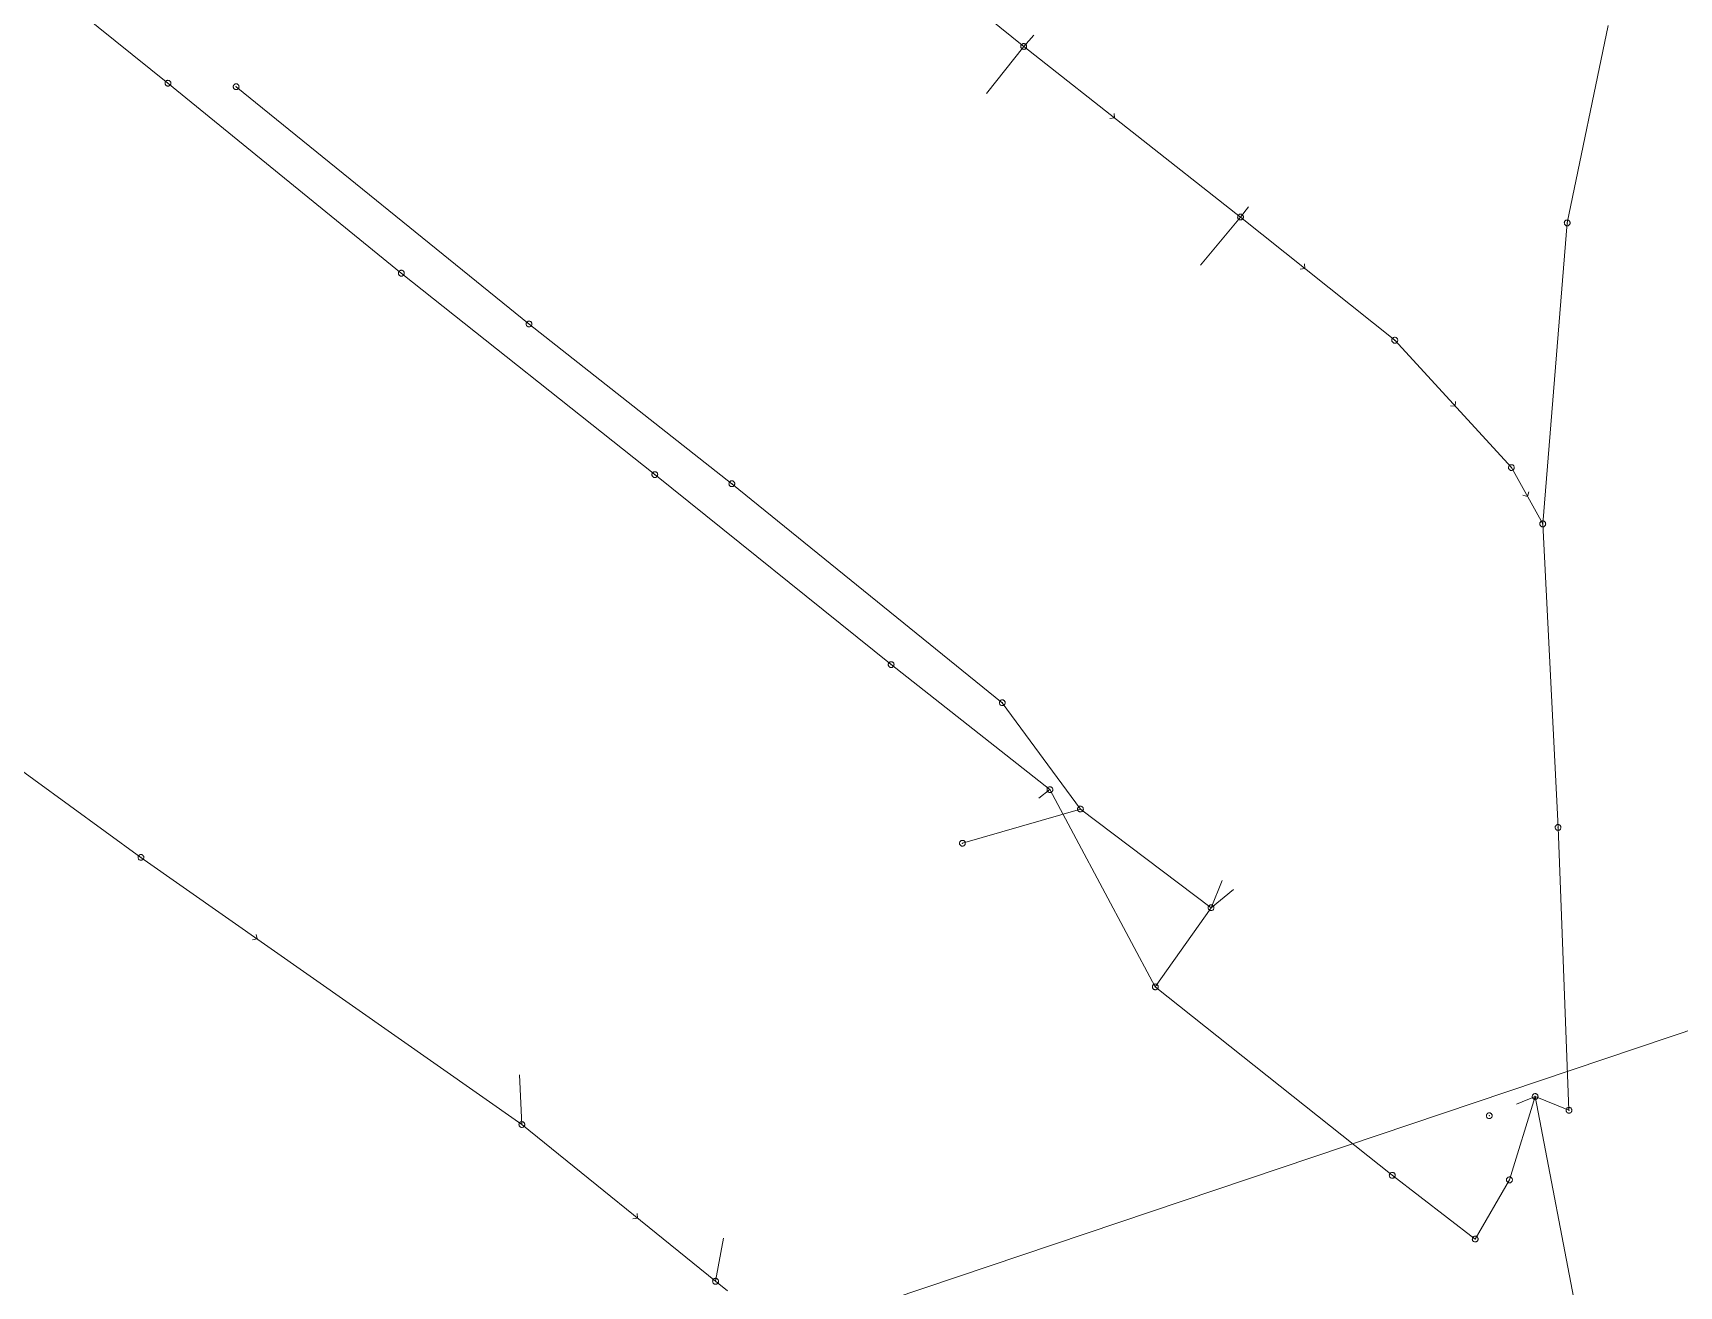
# Model space of a CAD drawing. Header units: metres. Extents: x 25504150 to 25508618, y 6694193 to 6702753.
# Drawn here: x 25504479 to 25504740.4, y 6695799.1 to 6695998.1 of the extents above; entities that cross this region are included whole.
import ezdxf

# ---------------------------------------------------------------- set-up
doc = ezdxf.new("R2010")
doc.units = ezdxf.units.M
for name, pattern in [('Sewer_node', [0]), ('Viemariputket', [0]), ('Viemarivarusteet', [0])]:
    doc.linetypes.add(name, pattern=pattern)
for name, color, linetype, lineweight in [('Sewer_node', 7, 'Sewer_node', 0), ('Viemariputket', 7, 'Viemariputket', 0), ('Viemarivarusteet', 7, 'Viemarivarusteet', 0)]:
    doc.layers.add(name, color=color, linetype=linetype, lineweight=lineweight)

msp = doc.modelspace()

# ---------------------------------------------------------------- linework, layer by layer
at = {"layer": 'Sewer_node', "color": 46, "linetype": 'Continuous', "true_color": 0x7f5f00, "flags": 128}
for points, elevation in [([(25504636.77, 6695995.92), (25504636.76, 6695995.99), (25504636.75, 6695996.06), (25504636.72, 6695996.13), (25504636.68, 6695996.19), (25504636.64, 6695996.25), (25504636.58, 6695996.29), (25504636.52, 6695996.33), (25504636.45, 6695996.36), (25504636.38, 6695996.37), (25504636.31, 6695996.38), (25504636.24, 6695996.37), (25504636.17, 6695996.36), (25504636.1, 6695996.33), (25504636.04, 6695996.29), (25504635.98, 6695996.25), (25504635.94, 6695996.19), (25504635.9, 6695996.13), (25504635.87, 6695996.06), (25504635.86, 6695995.99), (25504635.85, 6695995.92), (25504635.86, 6695995.85), (25504635.87, 6695995.78), (25504635.9, 6695995.71), (25504635.94, 6695995.65), (25504635.98, 6695995.59), (25504636.04, 6695995.55), (25504636.1, 6695995.51), (25504636.17, 6695995.48), (25504636.24, 6695995.47), (25504636.31, 6695995.46), (25504636.38, 6695995.47), (25504636.45, 6695995.48), (25504636.52, 6695995.51), (25504636.58, 6695995.55), (25504636.64, 6695995.59), (25504636.68, 6695995.65), (25504636.72, 6695995.71), (25504636.75, 6695995.78), (25504636.76, 6695995.85)], 41.86), ([(25504500.87, 6695990.09), (25504500.86, 6695990.16), (25504500.85, 6695990.23), (25504500.82, 6695990.3), (25504500.78, 6695990.36), (25504500.74, 6695990.42), (25504500.68, 6695990.46), (25504500.62, 6695990.5), (25504500.55, 6695990.53), (25504500.48, 6695990.54), (25504500.41, 6695990.55), (25504500.34, 6695990.54), (25504500.27, 6695990.53), (25504500.2, 6695990.5), (25504500.14, 6695990.46), (25504500.08, 6695990.42), (25504500.04, 6695990.36), (25504500, 6695990.3), (25504499.97, 6695990.23), (25504499.96, 6695990.16), (25504499.95, 6695990.09), (25504499.96, 6695990.02), (25504499.97, 6695989.95), (25504500, 6695989.88), (25504500.04, 6695989.82), (25504500.08, 6695989.76), (25504500.14, 6695989.72), (25504500.2, 6695989.68), (25504500.27, 6695989.65), (25504500.34, 6695989.64), (25504500.41, 6695989.63), (25504500.48, 6695989.64), (25504500.55, 6695989.65), (25504500.62, 6695989.68), (25504500.68, 6695989.72), (25504500.74, 6695989.76), (25504500.78, 6695989.82), (25504500.82, 6695989.88), (25504500.85, 6695989.95), (25504500.86, 6695990.02)], 44.68), ([(25504671.19, 6695968.84), (25504671.18, 6695968.91), (25504671.17, 6695968.98), (25504671.14, 6695969.05), (25504671.1, 6695969.11), (25504671.06, 6695969.17), (25504671, 6695969.21), (25504670.94, 6695969.25), (25504670.87, 6695969.28), (25504670.8, 6695969.29), (25504670.73, 6695969.3), (25504670.66, 6695969.29), (25504670.59, 6695969.28), (25504670.52, 6695969.25), (25504670.46, 6695969.21), (25504670.4, 6695969.17), (25504670.36, 6695969.11), (25504670.32, 6695969.05), (25504670.29, 6695968.98), (25504670.28, 6695968.91), (25504670.27, 6695968.84), (25504670.28, 6695968.77), (25504670.29, 6695968.7), (25504670.32, 6695968.63), (25504670.36, 6695968.57), (25504670.4, 6695968.51), (25504670.46, 6695968.47), (25504670.52, 6695968.43), (25504670.59, 6695968.4), (25504670.66, 6695968.39), (25504670.73, 6695968.38), (25504670.8, 6695968.39), (25504670.87, 6695968.4), (25504670.94, 6695968.43), (25504671, 6695968.47), (25504671.06, 6695968.51), (25504671.1, 6695968.57), (25504671.14, 6695968.63), (25504671.17, 6695968.7), (25504671.18, 6695968.77)], 41.03), ([(25504723.06, 6695967.91), (25504723.05, 6695967.98), (25504723.04, 6695968.05), (25504723.01, 6695968.12), (25504722.97, 6695968.18), (25504722.93, 6695968.24), (25504722.87, 6695968.28), (25504722.81, 6695968.32), (25504722.74, 6695968.35), (25504722.67, 6695968.36), (25504722.6, 6695968.37), (25504722.53, 6695968.36), (25504722.46, 6695968.35), (25504722.39, 6695968.32), (25504722.33, 6695968.28), (25504722.27, 6695968.24), (25504722.23, 6695968.18), (25504722.19, 6695968.12), (25504722.16, 6695968.05), (25504722.15, 6695967.98), (25504722.14, 6695967.91), (25504722.15, 6695967.84), (25504722.16, 6695967.77), (25504722.19, 6695967.7), (25504722.23, 6695967.64), (25504722.27, 6695967.58), (25504722.33, 6695967.54), (25504722.39, 6695967.5), (25504722.46, 6695967.47), (25504722.53, 6695967.46), (25504722.6, 6695967.45), (25504722.67, 6695967.46), (25504722.74, 6695967.47), (25504722.81, 6695967.5), (25504722.87, 6695967.54), (25504722.93, 6695967.58), (25504722.97, 6695967.64), (25504723.01, 6695967.7), (25504723.04, 6695967.77), (25504723.05, 6695967.84)], 36.32), ([(25504537.94, 6695959.93), (25504537.93, 6695960), (25504537.92, 6695960.08), (25504537.89, 6695960.14), (25504537.85, 6695960.21), (25504537.8, 6695960.26), (25504537.75, 6695960.31), (25504537.68, 6695960.35), (25504537.62, 6695960.38), (25504537.54, 6695960.39), (25504537.47, 6695960.4), (25504537.4, 6695960.39), (25504537.32, 6695960.38), (25504537.26, 6695960.35), (25504537.19, 6695960.31), (25504537.14, 6695960.26), (25504537.09, 6695960.21), (25504537.05, 6695960.14), (25504537.02, 6695960.08), (25504537.01, 6695960), (25504537, 6695959.93), (25504537.01, 6695959.86), (25504537.02, 6695959.78), (25504537.05, 6695959.72), (25504537.09, 6695959.65), (25504537.14, 6695959.6), (25504537.19, 6695959.55), (25504537.26, 6695959.51), (25504537.32, 6695959.48), (25504537.4, 6695959.47), (25504537.47, 6695959.46), (25504537.54, 6695959.47), (25504537.62, 6695959.48), (25504537.68, 6695959.51), (25504537.75, 6695959.55), (25504537.8, 6695959.6), (25504537.85, 6695959.65), (25504537.89, 6695959.72), (25504537.92, 6695959.78), (25504537.93, 6695959.86)], 43.82), ([(25504695.7, 6695949.29), (25504695.69, 6695949.36), (25504695.68, 6695949.44), (25504695.65, 6695949.5), (25504695.61, 6695949.57), (25504695.56, 6695949.62), (25504695.51, 6695949.67), (25504695.44, 6695949.71), (25504695.38, 6695949.74), (25504695.3, 6695949.75), (25504695.23, 6695949.76), (25504695.16, 6695949.75), (25504695.08, 6695949.74), (25504695.02, 6695949.71), (25504694.95, 6695949.67), (25504694.9, 6695949.62), (25504694.85, 6695949.57), (25504694.81, 6695949.5), (25504694.78, 6695949.44), (25504694.77, 6695949.36), (25504694.76, 6695949.29), (25504694.77, 6695949.22), (25504694.78, 6695949.14), (25504694.81, 6695949.08), (25504694.85, 6695949.01), (25504694.9, 6695948.96), (25504694.95, 6695948.91), (25504695.02, 6695948.87), (25504695.08, 6695948.84), (25504695.16, 6695948.83), (25504695.23, 6695948.82), (25504695.3, 6695948.83), (25504695.38, 6695948.84), (25504695.44, 6695948.87), (25504695.51, 6695948.91), (25504695.56, 6695948.96), (25504695.61, 6695949.01), (25504695.65, 6695949.08), (25504695.68, 6695949.14), (25504695.69, 6695949.22)], 40.31), ([(25504578.18, 6695927.95), (25504578.17, 6695928.02), (25504578.16, 6695928.09), (25504578.13, 6695928.16), (25504578.09, 6695928.22), (25504578.05, 6695928.28), (25504577.99, 6695928.32), (25504577.93, 6695928.36), (25504577.86, 6695928.39), (25504577.79, 6695928.4), (25504577.72, 6695928.41), (25504577.65, 6695928.4), (25504577.58, 6695928.39), (25504577.51, 6695928.36), (25504577.45, 6695928.32), (25504577.39, 6695928.28), (25504577.35, 6695928.22), (25504577.31, 6695928.16), (25504577.28, 6695928.09), (25504577.27, 6695928.02), (25504577.26, 6695927.95), (25504577.27, 6695927.88), (25504577.28, 6695927.81), (25504577.31, 6695927.74), (25504577.35, 6695927.68), (25504577.39, 6695927.62), (25504577.45, 6695927.58), (25504577.51, 6695927.54), (25504577.58, 6695927.51), (25504577.65, 6695927.5), (25504577.72, 6695927.49), (25504577.79, 6695927.5), (25504577.86, 6695927.51), (25504577.93, 6695927.54), (25504577.99, 6695927.58), (25504578.05, 6695927.62), (25504578.09, 6695927.68), (25504578.13, 6695927.74), (25504578.16, 6695927.81), (25504578.17, 6695927.88)], 42.32), ([(25504714.2, 6695929.07), (25504714.19, 6695929.14), (25504714.18, 6695929.21), (25504714.15, 6695929.28), (25504714.11, 6695929.34), (25504714.07, 6695929.4), (25504714.01, 6695929.44), (25504713.95, 6695929.48), (25504713.88, 6695929.51), (25504713.81, 6695929.52), (25504713.74, 6695929.53), (25504713.67, 6695929.52), (25504713.6, 6695929.51), (25504713.53, 6695929.48), (25504713.47, 6695929.44), (25504713.41, 6695929.4), (25504713.37, 6695929.34), (25504713.33, 6695929.28), (25504713.3, 6695929.21), (25504713.29, 6695929.14), (25504713.28, 6695929.07), (25504713.29, 6695929), (25504713.3, 6695928.93), (25504713.33, 6695928.86), (25504713.37, 6695928.8), (25504713.41, 6695928.74), (25504713.47, 6695928.7), (25504713.53, 6695928.66), (25504713.6, 6695928.63), (25504713.67, 6695928.62), (25504713.74, 6695928.61), (25504713.81, 6695928.62), (25504713.88, 6695928.63), (25504713.95, 6695928.66), (25504714.01, 6695928.7), (25504714.07, 6695928.74), (25504714.11, 6695928.8), (25504714.15, 6695928.86), (25504714.18, 6695928.93), (25504714.19, 6695929)], 37.05), ([(25504719.19, 6695920.13), (25504719.18, 6695920.2), (25504719.17, 6695920.28), (25504719.14, 6695920.34), (25504719.1, 6695920.41), (25504719.05, 6695920.46), (25504719, 6695920.51), (25504718.93, 6695920.55), (25504718.87, 6695920.58), (25504718.79, 6695920.59), (25504718.72, 6695920.6), (25504718.65, 6695920.59), (25504718.57, 6695920.58), (25504718.51, 6695920.55), (25504718.44, 6695920.51), (25504718.39, 6695920.46), (25504718.34, 6695920.41), (25504718.3, 6695920.34), (25504718.27, 6695920.28), (25504718.26, 6695920.2), (25504718.25, 6695920.13), (25504718.26, 6695920.06), (25504718.27, 6695919.98), (25504718.3, 6695919.92), (25504718.34, 6695919.85), (25504718.39, 6695919.8), (25504718.44, 6695919.75), (25504718.51, 6695919.71), (25504718.57, 6695919.68), (25504718.65, 6695919.67), (25504718.72, 6695919.66), (25504718.79, 6695919.67), (25504718.87, 6695919.68), (25504718.93, 6695919.71), (25504719, 6695919.75), (25504719.05, 6695919.8), (25504719.1, 6695919.85), (25504719.14, 6695919.92), (25504719.17, 6695919.98), (25504719.18, 6695920.06)], 35.8), ([(25504615.71, 6695897.79), (25504615.7, 6695897.86), (25504615.69, 6695897.93), (25504615.66, 6695898), (25504615.62, 6695898.06), (25504615.58, 6695898.12), (25504615.52, 6695898.16), (25504615.46, 6695898.2), (25504615.39, 6695898.23), (25504615.32, 6695898.24), (25504615.25, 6695898.25), (25504615.18, 6695898.24), (25504615.11, 6695898.23), (25504615.04, 6695898.2), (25504614.98, 6695898.16), (25504614.92, 6695898.12), (25504614.88, 6695898.06), (25504614.84, 6695898), (25504614.81, 6695897.93), (25504614.8, 6695897.86), (25504614.79, 6695897.79), (25504614.8, 6695897.72), (25504614.81, 6695897.65), (25504614.84, 6695897.58), (25504614.88, 6695897.52), (25504614.92, 6695897.46), (25504614.98, 6695897.42), (25504615.04, 6695897.38), (25504615.11, 6695897.35), (25504615.18, 6695897.34), (25504615.25, 6695897.33), (25504615.32, 6695897.34), (25504615.39, 6695897.35), (25504615.46, 6695897.38), (25504615.52, 6695897.42), (25504615.58, 6695897.46), (25504615.62, 6695897.52), (25504615.66, 6695897.58), (25504615.69, 6695897.65), (25504615.7, 6695897.72)], 41.03), ([(25504640.92, 6695877.94), (25504640.91, 6695878.01), (25504640.9, 6695878.08), (25504640.87, 6695878.15), (25504640.83, 6695878.21), (25504640.79, 6695878.27), (25504640.73, 6695878.31), (25504640.67, 6695878.35), (25504640.6, 6695878.38), (25504640.53, 6695878.39), (25504640.46, 6695878.4), (25504640.39, 6695878.39), (25504640.32, 6695878.38), (25504640.25, 6695878.35), (25504640.19, 6695878.31), (25504640.13, 6695878.27), (25504640.09, 6695878.21), (25504640.05, 6695878.15), (25504640.02, 6695878.08), (25504640.01, 6695878.01), (25504640, 6695877.94), (25504640.01, 6695877.87), (25504640.02, 6695877.8), (25504640.05, 6695877.73), (25504640.09, 6695877.67), (25504640.13, 6695877.61), (25504640.19, 6695877.57), (25504640.25, 6695877.53), (25504640.32, 6695877.5), (25504640.39, 6695877.49), (25504640.46, 6695877.48), (25504640.53, 6695877.49), (25504640.6, 6695877.5), (25504640.67, 6695877.53), (25504640.73, 6695877.57), (25504640.79, 6695877.61), (25504640.83, 6695877.67), (25504640.87, 6695877.73), (25504640.9, 6695877.8), (25504640.91, 6695877.87)], 40.17), ([(25504721.61, 6695871.94), (25504721.6, 6695872.01), (25504721.59, 6695872.08), (25504721.56, 6695872.15), (25504721.52, 6695872.21), (25504721.48, 6695872.27), (25504721.42, 6695872.31), (25504721.36, 6695872.35), (25504721.29, 6695872.38), (25504721.22, 6695872.39), (25504721.15, 6695872.4), (25504721.08, 6695872.39), (25504721.01, 6695872.38), (25504720.94, 6695872.35), (25504720.88, 6695872.31), (25504720.82, 6695872.27), (25504720.78, 6695872.21), (25504720.74, 6695872.15), (25504720.71, 6695872.08), (25504720.7, 6695872.01), (25504720.69, 6695871.94), (25504720.7, 6695871.87), (25504720.71, 6695871.8), (25504720.74, 6695871.73), (25504720.78, 6695871.67), (25504720.82, 6695871.61), (25504720.88, 6695871.57), (25504720.94, 6695871.53), (25504721.01, 6695871.5), (25504721.08, 6695871.49), (25504721.15, 6695871.48), (25504721.22, 6695871.49), (25504721.29, 6695871.5), (25504721.36, 6695871.53), (25504721.42, 6695871.57), (25504721.48, 6695871.61), (25504721.52, 6695871.67), (25504721.56, 6695871.73), (25504721.59, 6695871.8), (25504721.6, 6695871.87)], 35.44), ([(25504496.58, 6695867.18), (25504496.57, 6695867.25), (25504496.56, 6695867.32), (25504496.53, 6695867.39), (25504496.49, 6695867.45), (25504496.45, 6695867.51), (25504496.39, 6695867.55), (25504496.33, 6695867.59), (25504496.26, 6695867.62), (25504496.19, 6695867.63), (25504496.12, 6695867.64), (25504496.05, 6695867.63), (25504495.98, 6695867.62), (25504495.91, 6695867.59), (25504495.85, 6695867.55), (25504495.79, 6695867.51), (25504495.75, 6695867.45), (25504495.71, 6695867.39), (25504495.68, 6695867.32), (25504495.67, 6695867.25), (25504495.66, 6695867.18), (25504495.67, 6695867.11), (25504495.68, 6695867.04), (25504495.71, 6695866.97), (25504495.75, 6695866.91), (25504495.79, 6695866.85), (25504495.85, 6695866.81), (25504495.91, 6695866.77), (25504495.98, 6695866.74), (25504496.05, 6695866.73), (25504496.12, 6695866.72), (25504496.19, 6695866.73), (25504496.26, 6695866.74), (25504496.33, 6695866.77), (25504496.39, 6695866.81), (25504496.45, 6695866.85), (25504496.49, 6695866.91), (25504496.53, 6695866.97), (25504496.56, 6695867.04), (25504496.57, 6695867.11)], 44.65), ([(25504666.51, 6695859.19), (25504666.5, 6695859.26), (25504666.49, 6695859.33), (25504666.46, 6695859.4), (25504666.42, 6695859.46), (25504666.38, 6695859.52), (25504666.32, 6695859.56), (25504666.26, 6695859.6), (25504666.19, 6695859.63), (25504666.12, 6695859.64), (25504666.05, 6695859.65), (25504665.98, 6695859.64), (25504665.91, 6695859.63), (25504665.84, 6695859.6), (25504665.78, 6695859.56), (25504665.72, 6695859.52), (25504665.68, 6695859.46), (25504665.64, 6695859.4), (25504665.61, 6695859.33), (25504665.6, 6695859.26), (25504665.59, 6695859.19), (25504665.6, 6695859.12), (25504665.61, 6695859.05), (25504665.64, 6695858.98), (25504665.68, 6695858.92), (25504665.72, 6695858.86), (25504665.78, 6695858.82), (25504665.84, 6695858.78), (25504665.91, 6695858.75), (25504665.98, 6695858.74), (25504666.05, 6695858.73), (25504666.12, 6695858.74), (25504666.19, 6695858.75), (25504666.26, 6695858.78), (25504666.32, 6695858.82), (25504666.38, 6695858.86), (25504666.42, 6695858.92), (25504666.46, 6695858.98), (25504666.49, 6695859.05), (25504666.5, 6695859.12)], 39.4), ([(25504657.66, 6695846.63), (25504657.65, 6695846.7), (25504657.64, 6695846.77), (25504657.61, 6695846.84), (25504657.57, 6695846.9), (25504657.53, 6695846.96), (25504657.47, 6695847), (25504657.41, 6695847.04), (25504657.34, 6695847.07), (25504657.27, 6695847.08), (25504657.2, 6695847.09), (25504657.13, 6695847.08), (25504657.06, 6695847.07), (25504656.99, 6695847.04), (25504656.93, 6695847), (25504656.87, 6695846.96), (25504656.83, 6695846.9), (25504656.79, 6695846.84), (25504656.76, 6695846.77), (25504656.75, 6695846.7), (25504656.74, 6695846.63), (25504656.75, 6695846.56), (25504656.76, 6695846.49), (25504656.79, 6695846.42), (25504656.83, 6695846.36), (25504656.87, 6695846.3), (25504656.93, 6695846.26), (25504656.99, 6695846.22), (25504657.06, 6695846.19), (25504657.13, 6695846.18), (25504657.2, 6695846.17), (25504657.27, 6695846.18), (25504657.34, 6695846.19), (25504657.41, 6695846.22), (25504657.47, 6695846.26), (25504657.53, 6695846.3), (25504657.57, 6695846.36), (25504657.61, 6695846.42), (25504657.64, 6695846.49), (25504657.65, 6695846.56)], 39.14), ([(25504717.97, 6695829.23), (25504717.96, 6695829.3), (25504717.95, 6695829.37), (25504717.92, 6695829.44), (25504717.88, 6695829.5), (25504717.84, 6695829.56), (25504717.78, 6695829.6), (25504717.72, 6695829.64), (25504717.65, 6695829.67), (25504717.58, 6695829.68), (25504717.51, 6695829.69), (25504717.44, 6695829.68), (25504717.37, 6695829.67), (25504717.3, 6695829.64), (25504717.24, 6695829.6), (25504717.18, 6695829.56), (25504717.14, 6695829.5), (25504717.1, 6695829.44), (25504717.07, 6695829.37), (25504717.06, 6695829.3), (25504717.05, 6695829.23), (25504717.06, 6695829.16), (25504717.07, 6695829.09), (25504717.1, 6695829.02), (25504717.14, 6695828.96), (25504717.18, 6695828.9), (25504717.24, 6695828.86), (25504717.3, 6695828.82), (25504717.37, 6695828.79), (25504717.44, 6695828.78), (25504717.51, 6695828.77), (25504717.58, 6695828.78), (25504717.65, 6695828.79), (25504717.72, 6695828.82), (25504717.78, 6695828.86), (25504717.84, 6695828.9), (25504717.88, 6695828.96), (25504717.92, 6695829.02), (25504717.95, 6695829.09), (25504717.96, 6695829.16)], 35.08), ([(25504723.35, 6695827.03), (25504723.34, 6695827.1), (25504723.33, 6695827.17), (25504723.3, 6695827.24), (25504723.26, 6695827.3), (25504723.22, 6695827.36), (25504723.16, 6695827.4), (25504723.1, 6695827.44), (25504723.03, 6695827.47), (25504722.96, 6695827.48), (25504722.89, 6695827.49), (25504722.82, 6695827.48), (25504722.75, 6695827.47), (25504722.68, 6695827.44), (25504722.62, 6695827.4), (25504722.56, 6695827.36), (25504722.52, 6695827.3), (25504722.48, 6695827.24), (25504722.45, 6695827.17), (25504722.44, 6695827.1), (25504722.43, 6695827.03), (25504722.44, 6695826.96), (25504722.45, 6695826.89), (25504722.48, 6695826.82), (25504722.52, 6695826.76), (25504722.56, 6695826.7), (25504722.62, 6695826.66), (25504722.68, 6695826.62), (25504722.75, 6695826.59), (25504722.82, 6695826.58), (25504722.89, 6695826.57), (25504722.96, 6695826.58), (25504723.03, 6695826.59), (25504723.1, 6695826.62), (25504723.16, 6695826.66), (25504723.22, 6695826.7), (25504723.26, 6695826.76), (25504723.3, 6695826.82), (25504723.33, 6695826.89), (25504723.34, 6695826.96)], 34.65), ([(25504557.07, 6695824.77), (25504557.06, 6695824.84), (25504557.05, 6695824.91), (25504557.02, 6695824.98), (25504556.98, 6695825.04), (25504556.94, 6695825.1), (25504556.88, 6695825.14), (25504556.82, 6695825.18), (25504556.75, 6695825.21), (25504556.68, 6695825.22), (25504556.61, 6695825.23), (25504556.54, 6695825.22), (25504556.47, 6695825.21), (25504556.4, 6695825.18), (25504556.34, 6695825.14), (25504556.28, 6695825.1), (25504556.24, 6695825.04), (25504556.2, 6695824.98), (25504556.17, 6695824.91), (25504556.16, 6695824.84), (25504556.15, 6695824.77), (25504556.16, 6695824.7), (25504556.17, 6695824.63), (25504556.2, 6695824.56), (25504556.24, 6695824.5), (25504556.28, 6695824.44), (25504556.34, 6695824.4), (25504556.4, 6695824.36), (25504556.47, 6695824.33), (25504556.54, 6695824.32), (25504556.61, 6695824.31), (25504556.68, 6695824.32), (25504556.75, 6695824.33), (25504556.82, 6695824.36), (25504556.88, 6695824.4), (25504556.94, 6695824.44), (25504556.98, 6695824.5), (25504557.02, 6695824.56), (25504557.05, 6695824.63), (25504557.06, 6695824.7)], 44.07), ([(25504695.3, 6695816.71), (25504695.29, 6695816.78), (25504695.28, 6695816.86), (25504695.25, 6695816.92), (25504695.21, 6695816.99), (25504695.16, 6695817.04), (25504695.11, 6695817.09), (25504695.04, 6695817.13), (25504694.98, 6695817.16), (25504694.9, 6695817.17), (25504694.83, 6695817.18), (25504694.76, 6695817.17), (25504694.68, 6695817.16), (25504694.62, 6695817.13), (25504694.55, 6695817.09), (25504694.5, 6695817.04), (25504694.45, 6695816.99), (25504694.41, 6695816.92), (25504694.38, 6695816.86), (25504694.37, 6695816.78), (25504694.36, 6695816.71), (25504694.37, 6695816.64), (25504694.38, 6695816.56), (25504694.41, 6695816.5), (25504694.45, 6695816.43), (25504694.5, 6695816.38), (25504694.55, 6695816.33), (25504694.62, 6695816.29), (25504694.68, 6695816.26), (25504694.76, 6695816.25), (25504694.83, 6695816.24), (25504694.9, 6695816.25), (25504694.98, 6695816.26), (25504695.04, 6695816.29), (25504695.11, 6695816.33), (25504695.16, 6695816.38), (25504695.21, 6695816.43), (25504695.25, 6695816.5), (25504695.28, 6695816.56), (25504695.29, 6695816.64)], 36.23), ([(25504713.91, 6695815.99), (25504713.9, 6695816.06), (25504713.89, 6695816.14), (25504713.86, 6695816.2), (25504713.82, 6695816.27), (25504713.77, 6695816.32), (25504713.72, 6695816.37), (25504713.65, 6695816.41), (25504713.59, 6695816.44), (25504713.51, 6695816.45), (25504713.44, 6695816.46), (25504713.37, 6695816.45), (25504713.29, 6695816.44), (25504713.23, 6695816.41), (25504713.16, 6695816.37), (25504713.11, 6695816.32), (25504713.06, 6695816.27), (25504713.02, 6695816.2), (25504712.99, 6695816.14), (25504712.98, 6695816.06), (25504712.97, 6695815.99), (25504712.98, 6695815.92), (25504712.99, 6695815.84), (25504713.02, 6695815.78), (25504713.06, 6695815.71), (25504713.11, 6695815.66), (25504713.16, 6695815.61), (25504713.23, 6695815.57), (25504713.29, 6695815.54), (25504713.37, 6695815.53), (25504713.44, 6695815.52), (25504713.51, 6695815.53), (25504713.59, 6695815.54), (25504713.65, 6695815.57), (25504713.72, 6695815.61), (25504713.77, 6695815.66), (25504713.82, 6695815.71), (25504713.86, 6695815.78), (25504713.89, 6695815.84), (25504713.9, 6695815.92)], 35.04), ([(25504708.46, 6695806.6), (25504708.45, 6695806.67), (25504708.44, 6695806.74), (25504708.41, 6695806.81), (25504708.37, 6695806.87), (25504708.33, 6695806.93), (25504708.27, 6695806.97), (25504708.21, 6695807.01), (25504708.14, 6695807.04), (25504708.07, 6695807.05), (25504708, 6695807.06), (25504707.93, 6695807.05), (25504707.86, 6695807.04), (25504707.79, 6695807.01), (25504707.73, 6695806.97), (25504707.67, 6695806.93), (25504707.63, 6695806.87), (25504707.59, 6695806.81), (25504707.56, 6695806.74), (25504707.55, 6695806.67), (25504707.54, 6695806.6), (25504707.55, 6695806.53), (25504707.56, 6695806.46), (25504707.59, 6695806.39), (25504707.63, 6695806.33), (25504707.67, 6695806.27), (25504707.73, 6695806.23), (25504707.79, 6695806.19), (25504707.86, 6695806.16), (25504707.93, 6695806.15), (25504708, 6695806.14), (25504708.07, 6695806.15), (25504708.14, 6695806.16), (25504708.21, 6695806.19), (25504708.27, 6695806.23), (25504708.33, 6695806.27), (25504708.37, 6695806.33), (25504708.41, 6695806.39), (25504708.44, 6695806.46), (25504708.45, 6695806.53)], 35.64), ([(25504587.84, 6695799.89), (25504587.83, 6695799.96), (25504587.82, 6695800.04), (25504587.79, 6695800.1), (25504587.75, 6695800.17), (25504587.7, 6695800.22), (25504587.65, 6695800.27), (25504587.58, 6695800.31), (25504587.52, 6695800.34), (25504587.44, 6695800.35), (25504587.37, 6695800.36), (25504587.3, 6695800.35), (25504587.22, 6695800.34), (25504587.16, 6695800.31), (25504587.09, 6695800.27), (25504587.04, 6695800.22), (25504586.99, 6695800.17), (25504586.95, 6695800.1), (25504586.92, 6695800.04), (25504586.91, 6695799.96), (25504586.9, 6695799.89), (25504586.91, 6695799.82), (25504586.92, 6695799.74), (25504586.95, 6695799.68), (25504586.99, 6695799.61), (25504587.04, 6695799.56), (25504587.09, 6695799.51), (25504587.16, 6695799.47), (25504587.22, 6695799.44), (25504587.3, 6695799.43), (25504587.37, 6695799.42), (25504587.44, 6695799.43), (25504587.52, 6695799.44), (25504587.58, 6695799.47), (25504587.65, 6695799.51), (25504587.7, 6695799.56), (25504587.75, 6695799.61), (25504587.79, 6695799.68), (25504587.82, 6695799.74), (25504587.83, 6695799.82)], 39.82)]:
    msp.add_lwpolyline(points, close=True, dxfattribs=dict(at, elevation=elevation))
at = {"layer": 'Sewer_node', "color": 252, "linetype": 'Continuous', "lineweight": 9, "true_color": 0x848484, "flags": 128}
for points, elevation in [([(25504511.7, 6695989.53), (25504511.69, 6695989.6), (25504511.68, 6695989.67), (25504511.65, 6695989.74), (25504511.61, 6695989.8), (25504511.57, 6695989.86), (25504511.51, 6695989.9), (25504511.45, 6695989.94), (25504511.38, 6695989.97), (25504511.31, 6695989.98), (25504511.24, 6695989.99), (25504511.17, 6695989.98), (25504511.1, 6695989.97), (25504511.03, 6695989.94), (25504510.97, 6695989.9), (25504510.91, 6695989.86), (25504510.87, 6695989.8), (25504510.83, 6695989.74), (25504510.8, 6695989.67), (25504510.79, 6695989.6), (25504510.78, 6695989.53), (25504510.79, 6695989.46), (25504510.8, 6695989.39), (25504510.83, 6695989.32), (25504510.87, 6695989.26), (25504510.91, 6695989.2), (25504510.97, 6695989.16), (25504511.03, 6695989.12), (25504511.1, 6695989.09), (25504511.17, 6695989.08), (25504511.24, 6695989.07), (25504511.31, 6695989.08), (25504511.38, 6695989.09), (25504511.45, 6695989.12), (25504511.51, 6695989.16), (25504511.57, 6695989.2), (25504511.61, 6695989.26), (25504511.65, 6695989.32), (25504511.68, 6695989.39), (25504511.69, 6695989.46)], 44.93), ([(25504558.21, 6695951.86), (25504558.2, 6695951.93), (25504558.19, 6695952), (25504558.16, 6695952.07), (25504558.12, 6695952.13), (25504558.08, 6695952.19), (25504558.02, 6695952.23), (25504557.96, 6695952.27), (25504557.89, 6695952.3), (25504557.82, 6695952.31), (25504557.75, 6695952.32), (25504557.68, 6695952.31), (25504557.61, 6695952.3), (25504557.54, 6695952.27), (25504557.48, 6695952.23), (25504557.42, 6695952.19), (25504557.38, 6695952.13), (25504557.34, 6695952.07), (25504557.31, 6695952), (25504557.3, 6695951.93), (25504557.29, 6695951.86), (25504557.3, 6695951.79), (25504557.31, 6695951.72), (25504557.34, 6695951.65), (25504557.38, 6695951.59), (25504557.42, 6695951.53), (25504557.48, 6695951.49), (25504557.54, 6695951.45), (25504557.61, 6695951.42), (25504557.68, 6695951.41), (25504557.75, 6695951.4), (25504557.82, 6695951.41), (25504557.89, 6695951.42), (25504557.96, 6695951.45), (25504558.02, 6695951.49), (25504558.08, 6695951.53), (25504558.12, 6695951.59), (25504558.16, 6695951.65), (25504558.19, 6695951.72), (25504558.2, 6695951.79)], 43.65), ([(25504590.42, 6695926.5), (25504590.41, 6695926.57), (25504590.4, 6695926.64), (25504590.37, 6695926.71), (25504590.33, 6695926.77), (25504590.29, 6695926.83), (25504590.23, 6695926.87), (25504590.17, 6695926.91), (25504590.1, 6695926.94), (25504590.03, 6695926.95), (25504589.96, 6695926.96), (25504589.89, 6695926.95), (25504589.82, 6695926.94), (25504589.75, 6695926.91), (25504589.69, 6695926.87), (25504589.63, 6695926.83), (25504589.59, 6695926.77), (25504589.55, 6695926.71), (25504589.52, 6695926.64), (25504589.51, 6695926.57), (25504589.5, 6695926.5), (25504589.51, 6695926.43), (25504589.52, 6695926.36), (25504589.55, 6695926.29), (25504589.59, 6695926.23), (25504589.63, 6695926.17), (25504589.69, 6695926.13), (25504589.75, 6695926.09), (25504589.82, 6695926.06), (25504589.89, 6695926.05), (25504589.96, 6695926.04), (25504590.03, 6695926.05), (25504590.1, 6695926.06), (25504590.17, 6695926.09), (25504590.23, 6695926.13), (25504590.29, 6695926.17), (25504590.33, 6695926.23), (25504590.37, 6695926.29), (25504590.4, 6695926.36), (25504590.41, 6695926.43)], 42.24), ([(25504633.36, 6695891.74), (25504633.35, 6695891.81), (25504633.34, 6695891.88), (25504633.31, 6695891.95), (25504633.27, 6695892.01), (25504633.23, 6695892.07), (25504633.17, 6695892.11), (25504633.11, 6695892.15), (25504633.04, 6695892.18), (25504632.97, 6695892.19), (25504632.9, 6695892.2), (25504632.83, 6695892.19), (25504632.76, 6695892.18), (25504632.69, 6695892.15), (25504632.63, 6695892.11), (25504632.57, 6695892.07), (25504632.53, 6695892.01), (25504632.49, 6695891.95), (25504632.46, 6695891.88), (25504632.45, 6695891.81), (25504632.44, 6695891.74), (25504632.45, 6695891.67), (25504632.46, 6695891.6), (25504632.49, 6695891.53), (25504632.53, 6695891.47), (25504632.57, 6695891.41), (25504632.63, 6695891.37), (25504632.69, 6695891.33), (25504632.76, 6695891.3), (25504632.83, 6695891.29), (25504632.9, 6695891.28), (25504632.97, 6695891.29), (25504633.04, 6695891.3), (25504633.11, 6695891.33), (25504633.17, 6695891.37), (25504633.23, 6695891.41), (25504633.27, 6695891.47), (25504633.31, 6695891.53), (25504633.34, 6695891.6), (25504633.35, 6695891.67)], 40.73), ([(25504645.77, 6695874.86), (25504645.76, 6695874.93), (25504645.75, 6695875), (25504645.72, 6695875.07), (25504645.68, 6695875.13), (25504645.64, 6695875.19), (25504645.58, 6695875.23), (25504645.52, 6695875.27), (25504645.45, 6695875.3), (25504645.38, 6695875.31), (25504645.31, 6695875.32), (25504645.24, 6695875.31), (25504645.17, 6695875.3), (25504645.1, 6695875.27), (25504645.04, 6695875.23), (25504644.98, 6695875.19), (25504644.94, 6695875.13), (25504644.9, 6695875.07), (25504644.87, 6695875), (25504644.86, 6695874.93), (25504644.85, 6695874.86), (25504644.86, 6695874.79), (25504644.87, 6695874.72), (25504644.9, 6695874.65), (25504644.94, 6695874.59), (25504644.98, 6695874.53), (25504645.04, 6695874.49), (25504645.1, 6695874.45), (25504645.17, 6695874.42), (25504645.24, 6695874.41), (25504645.31, 6695874.4), (25504645.38, 6695874.41), (25504645.45, 6695874.42), (25504645.52, 6695874.45), (25504645.58, 6695874.49), (25504645.64, 6695874.53), (25504645.68, 6695874.59), (25504645.72, 6695874.65), (25504645.75, 6695874.72), (25504645.76, 6695874.79)], 39.76), ([(25504627.03, 6695869.43), (25504627.02, 6695869.5), (25504627.01, 6695869.57), (25504626.98, 6695869.64), (25504626.94, 6695869.7), (25504626.9, 6695869.76), (25504626.84, 6695869.8), (25504626.78, 6695869.84), (25504626.71, 6695869.87), (25504626.64, 6695869.88), (25504626.57, 6695869.89), (25504626.5, 6695869.88), (25504626.43, 6695869.87), (25504626.36, 6695869.84), (25504626.3, 6695869.8), (25504626.24, 6695869.76), (25504626.2, 6695869.7), (25504626.16, 6695869.64), (25504626.13, 6695869.57), (25504626.12, 6695869.5), (25504626.11, 6695869.43), (25504626.12, 6695869.36), (25504626.13, 6695869.29), (25504626.16, 6695869.22), (25504626.2, 6695869.16), (25504626.24, 6695869.1), (25504626.3, 6695869.06), (25504626.36, 6695869.02), (25504626.43, 6695868.99), (25504626.5, 6695868.98), (25504626.57, 6695868.97), (25504626.64, 6695868.98), (25504626.71, 6695868.99), (25504626.78, 6695869.02), (25504626.84, 6695869.06), (25504626.9, 6695869.1), (25504626.94, 6695869.16), (25504626.98, 6695869.22), (25504627.01, 6695869.29), (25504627.02, 6695869.36)], 40.63)]:
    msp.add_lwpolyline(points, close=True, dxfattribs=dict(at, elevation=elevation))
at = {"layer": 'Sewer_node', "color": 46, "linetype": 'Continuous', "true_color": 0x7f5f00, "flags": 128}
for points in [[(25504649.99, 6695984.47), (25504650.74, 6695984.57), (25504650.65, 6695985.3)], [(25504680.21, 6695960.59), (25504680.96, 6695960.68), (25504680.87, 6695961.42)], [(25504704.07, 6695938.85), (25504704.81, 6695938.82), (25504704.85, 6695939.57)], [(25504715.57, 6695924.68), (25504716.29, 6695924.49), (25504716.5, 6695925.2)], [(25504513.85, 6695854.08), (25504514.58, 6695854.23), (25504514.44, 6695854.96)], [(25504574.25, 6695809.8), (25504574.99, 6695809.9), (25504574.9, 6695810.64)]]:
    msp.add_lwpolyline(points, dxfattribs=at)
msp.add_lwpolyline([(25504710.69, 6695826.17), (25504710.68, 6695826.24), (25504710.67, 6695826.31), (25504710.64, 6695826.38), (25504710.6, 6695826.44), (25504710.56, 6695826.5), (25504710.5, 6695826.54), (25504710.44, 6695826.58), (25504710.37, 6695826.61), (25504710.3, 6695826.62), (25504710.23, 6695826.63), (25504710.16, 6695826.62), (25504710.09, 6695826.61), (25504710.02, 6695826.58), (25504709.96, 6695826.54), (25504709.9, 6695826.5), (25504709.86, 6695826.44), (25504709.82, 6695826.38), (25504709.79, 6695826.31), (25504709.78, 6695826.24), (25504709.77, 6695826.17), (25504709.78, 6695826.1), (25504709.79, 6695826.03), (25504709.82, 6695825.96), (25504709.86, 6695825.9), (25504709.9, 6695825.84), (25504709.96, 6695825.8), (25504710.02, 6695825.76), (25504710.09, 6695825.73), (25504710.16, 6695825.72), (25504710.23, 6695825.71), (25504710.3, 6695825.72), (25504710.37, 6695825.73), (25504710.44, 6695825.76), (25504710.5, 6695825.8), (25504710.56, 6695825.84), (25504710.6, 6695825.9), (25504710.64, 6695825.96), (25504710.67, 6695826.03), (25504710.68, 6695826.1)], close=True, dxfattribs=at)
at = {"layer": 'Viemariputket', "color": 1, "linetype": 'Continuous', "lineweight": 15}
for p, q in [((25504636.31, 6695995.92, 38.65), (25504597.74, 6696027.17, 40.6)), ((25504500.41, 6695990.09), (25504479.07, 6696007.33)), ((25504722.6, 6695967.91), (25504729.1, 6695999.27)), ((25504636.31, 6695995.92, 38.74), (25504637.91, 6695997.71, 38.76)), ((25504636.31, 6695995.92, 39.34), (25504630.37, 6695988.47, 38.82)), ((25504670.73, 6695968.84, 37.89), (25504636.31, 6695995.92, 38.65)), ((25504537.47, 6695959.93), (25504500.41, 6695990.09)), ((25504670.73, 6695968.84, 37.99), (25504671.99, 6695970.48, 38.02)), ((25504670.73, 6695968.84, 38.18), (25504664.39, 6695961.21, 38.19)), ((25504695.23, 6695949.29), (25504670.73, 6695968.84, 37.87)), ((25504718.72, 6695920.13), (25504722.6, 6695967.91)), ((25504577.72, 6695927.95), (25504537.47, 6695959.93)), ((25504713.74, 6695929.07), (25504695.23, 6695949.29)), ((25504718.72, 6695920.13), (25504713.74, 6695929.07)), ((25504615.25, 6695897.79), (25504577.72, 6695927.95)), ((25504721.15, 6695871.94, 33.79), (25504718.72, 6695920.13, 34.34)), ((25504640.46, 6695877.94), (25504615.25, 6695897.79)), ((25504496.12, 6695867.18), (25504462.35, 6695891.72)), ((25504640.46, 6695877.94), (25504638.72, 6695876.59)), ((25504657.2, 6695846.63), (25504640.46, 6695877.94)), ((25504722.89, 6695827.03, 30.94), (25504721.15, 6695871.94, 33.74)), ((25504556.61, 6695824.77), (25504496.12, 6695867.18)), ((25504666.05, 6695859.19), (25504667.81, 6695863.53)), ((25504666.05, 6695859.19), (25504669.6, 6695862.09)), ((25504657.2, 6695846.63), (25504666.05, 6695859.19)), ((25504694.83, 6695816.71), (25504657.2, 6695846.63)), ((25504556.61, 6695824.77, 41.47), (25504556.23, 6695832.64, 41.59)), ((25504717.51, 6695829.23), (25504713.44, 6695815.99)), ((25504714.57, 6695827.99), (25504717.51, 6695829.23)), ((25504717.51, 6695829.23), (25504722.89, 6695827.03)), ((25504717.51, 6695829.23), (25504729.41, 6695767.31)), ((25504587.37, 6695799.89, 39.82), (25504556.61, 6695824.77, 41.01)), ((25504708, 6695806.6), (25504694.83, 6695816.71)), ((25504713.44, 6695815.99), (25504708, 6695806.6)), ((25504587.37, 6695799.89, 39.84), (25504588.64, 6695806.72)), ((25504589.24, 6695798.38, 39.74), (25504587.37, 6695799.89, 39.82))]:
    msp.add_line(p, q, dxfattribs=at)
at = {"layer": 'Viemariputket', "color": 251, "linetype": 'Continuous', "lineweight": 5, "true_color": 0x595959}
for p, q in [((25504557.75, 6695951.86, 42.1), (25504511.24, 6695989.53, 43.2)), ((25504666.05, 6695859.19, 37.08), (25504645.31, 6695874.86, 37.77))]:
    msp.add_line(p, q, dxfattribs=at)
at = {"layer": 'Viemariputket', "color": 251, "linetype": 'Continuous', "lineweight": 15, "true_color": 0x595959}
for p, q in [((25504589.96, 6695926.5), (25504557.75, 6695951.86)), ((25504632.9, 6695891.74), (25504589.96, 6695926.5)), ((25504645.31, 6695874.86), (25504632.9, 6695891.74)), ((25504645.31, 6695874.86), (25504626.57, 6695869.43))]:
    msp.add_line(p, q, dxfattribs=at)
at = {"layer": 'Viemariputket', "color": 1, "linetype": 'Continuous', "lineweight": 15}
msp.add_polyline3d([(25504270.33, 6695680.95, 0), (25504769.77, 6695849.06, 0), (25505020.91, 6696052.38, 0), (25505057.06, 6696087.2, 2.22)], dxfattribs=at)
at = {"layer": 'Viemarivarusteet', "color": 1}
for p in [(25504636.31, 6695995.92, 41.86), (25504500.41, 6695990.09, 44.68), (25504670.73, 6695968.84, 41.03), (25504722.6, 6695967.91, 36.32), (25504537.47, 6695959.93, 43.82), (25504695.23, 6695949.29, 40.31), (25504713.74, 6695929.07, 37.05), (25504577.72, 6695927.95, 42.32), (25504718.72, 6695920.13, 35.8), (25504615.25, 6695897.79, 41.03), (25504640.46, 6695877.94, 40.17), (25504721.15, 6695871.94, 35.44), (25504496.12, 6695867.18, 44.65), (25504666.05, 6695859.19, 39.4), (25504657.2, 6695846.63, 39.14), (25504717.51, 6695829.23, 35.08), (25504722.89, 6695827.03, 34.65), (25504556.61, 6695824.77, 44.07), (25504710.23, 6695826.17), (25504694.83, 6695816.71, 36.23), (25504713.44, 6695815.99, 35.04), (25504708, 6695806.6, 35.64), (25504587.37, 6695799.89, 39.82)]:
    msp.add_point(p, dxfattribs=at)
at = {"layer": 'Viemarivarusteet', "color": 30, "true_color": 0xff7f00}
for p in [(25504511.24, 6695989.53, 44.93), (25504557.75, 6695951.86, 43.65), (25504589.96, 6695926.5, 42.24), (25504632.9, 6695891.74, 40.73), (25504645.31, 6695874.86, 39.76), (25504626.57, 6695869.43, 40.63)]:
    msp.add_point(p, dxfattribs=at)

doc.saveas('drawing.dxf')
